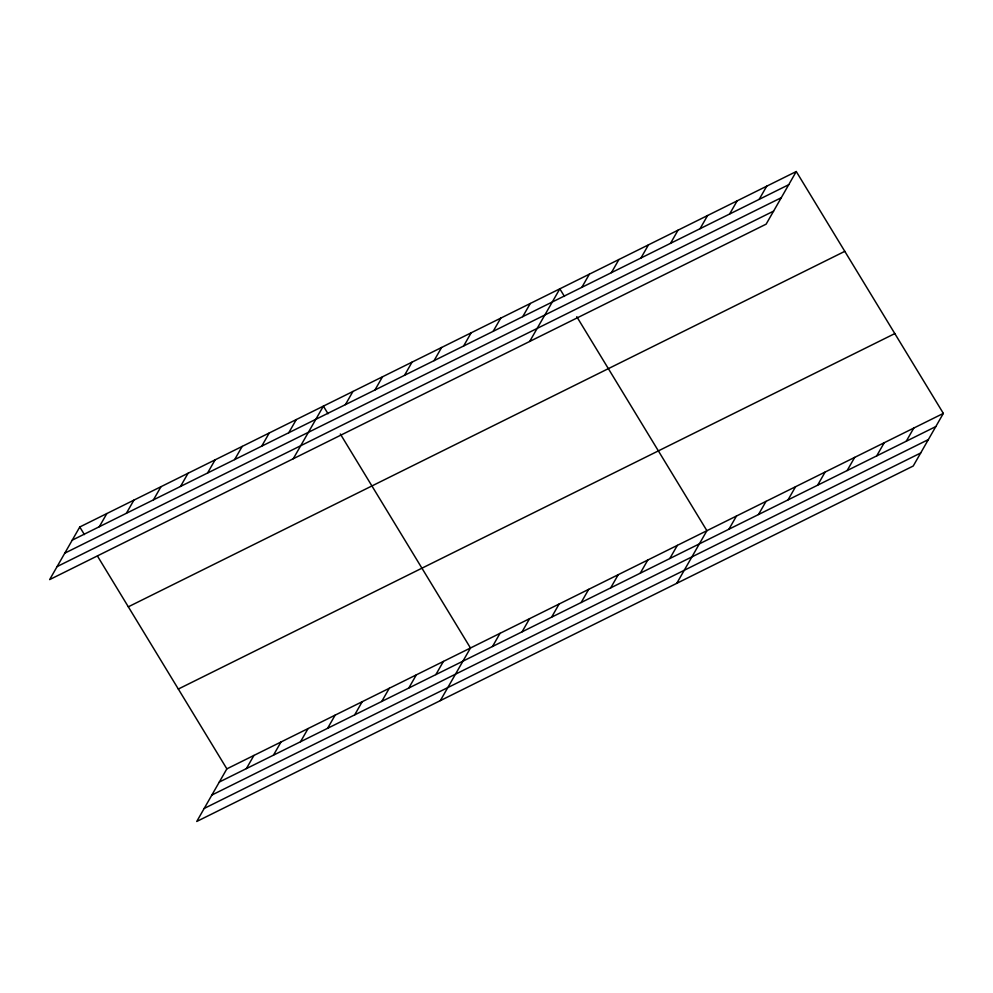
<?xml version="1.0" encoding="UTF-8"?>
<svg xmlns="http://www.w3.org/2000/svg" width="993" height="993" viewBox="0 0 993 993"><rect width="100%" height="100%" fill="white"/><g stroke="black" fill="none" stroke-linecap="round" stroke-linejoin="round"><path stroke-width="1.49" d="M796.262 171.528L79.775 526.985L49.65 579.602L766.137 224.145L796.262 171.528L943.35 413.398L913.225 466.015L196.738 821.472L226.863 768.855L943.35 413.398M99.312 526.724L106.847 513.555M126.372 513.294L133.918 500.124M153.443 499.864L160.978 486.707M180.515 486.433L188.049 473.276M207.574 473.003L215.121 459.846M234.646 459.585L242.18 446.416M261.718 446.155L269.252 432.985M288.777 432.725L296.324 419.555M293.258 458.741L323.383 406.137L328.013 413.733M345.403 404.635L352.937 391.465M374.957 389.976L382.491 376.806M404.511 375.304L412.045 362.147M434.065 360.645L441.612 347.476M463.619 345.986L471.166 332.816M493.173 331.314L500.72 318.157M246.388 768.594L253.935 755.425M522.728 316.655L530.274 303.498M273.46 755.164L280.994 742.007M300.531 741.734L308.066 728.577M529.691 341.443L559.829 288.826L564.446 296.435M327.591 728.316L335.137 715.146M581.836 287.337L589.383 274.167M354.662 714.886L362.197 701.716M611.403 272.665L618.937 259.508M381.734 701.455L389.268 688.286M640.957 258.006L648.491 244.837M408.793 688.025L416.34 674.855M670.511 243.347L678.045 230.177M435.865 674.595L443.399 661.437M700.065 228.675L707.599 215.518M440.333 700.611L470.471 648.007L340.338 434.003M729.619 214.016L737.154 200.859M492.491 646.505L500.025 633.335M759.173 199.357L766.708 186.188M522.045 631.846L529.579 618.676M551.599 617.174L559.133 604.017M581.153 602.515L588.688 589.358M610.707 587.856L618.242 574.686M640.262 573.197L647.796 560.027M669.816 558.525L677.35 545.368M676.779 583.313L706.904 530.696L576.772 316.705M728.924 529.207L736.471 516.037M758.478 514.535L766.025 501.378M788.032 499.876L795.579 486.719M817.587 485.217L825.133 472.047M847.141 470.558L854.688 457.388M876.695 455.886L884.242 442.729M906.261 441.227L913.796 428.057M72.241 540.155L788.727 184.698M64.781 553.163L781.268 197.706M57.11 566.581L773.584 211.124M128.32 606.81L844.807 251.341M178.33 689.043L894.817 333.586M219.329 782.025L935.816 426.568M211.869 795.045L928.356 439.589M204.186 808.451L920.672 452.994M79.775 526.985L84.405 534.594M97.5 556.13L226.863 768.855"/></g></svg>
